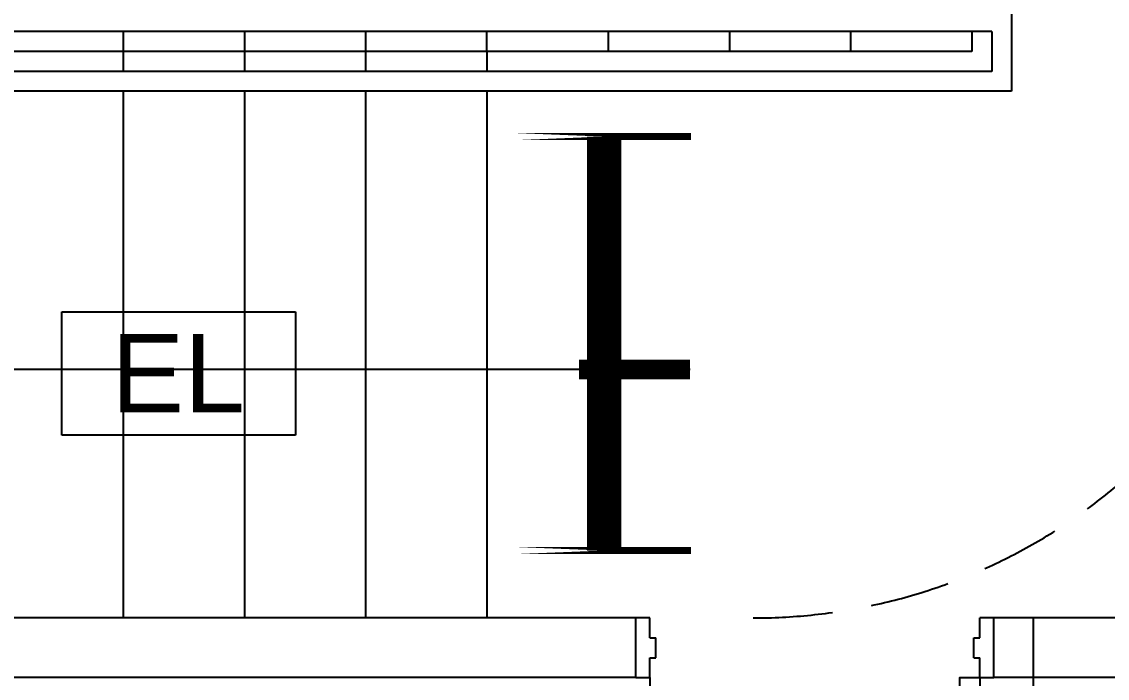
# Model space of a CAD drawing. Header units: inches. Extents: x 16928 to 514628, y -1471 to 241387.
# Drawn here: x 171105 to 173836, y 30439 to 32090 of the extents above; entities that cross this region are included whole.
import ezdxf

# ---------------------------------------------------------------- set-up
doc = ezdxf.new("R2010")
doc.units = ezdxf.units.IN
doc.header["$MEASUREMENT"] = 0
doc.linetypes.add('DASHED', pattern=[0.75, 0.5, -0.25])
doc.linetypes.add('HIDDEN', pattern=[0.375, 0.25, -0.125])
for name, color, linetype in [('DOOR', 2, 'Continuous'), ('FITTING', 8, 'Continuous'), ('LAMPU', 7, 'Continuous'), ('stair', 8, 'Continuous'), ('WALL', 1, 'Continuous')]:
    doc.layers.add(name, color=color, linetype=linetype)
doc.styles.add('SANSSERIF', font='SAS_____.pfb', dxfattribs={"width": 0.7, "height": 700})

# ---------------------------------------------------------------- blocks, each defined once
blk = doc.blocks.new('Dp900')
at = {"layer": 'DOOR', "color": 4}
for p, q in [((35, 150), (0, 150)), ((35, 150), (35, 100)), ((900, 150), (865, 150)), ((865, 150), (865, 100)), ((50, 100), (35, 100)), ((50, 100), (50, 50)), ((850, 100), (850, 50)), ((865, 100), (850, 100)), ((50, 50), (35, 50)), ((35, 50), (35, 0)), ((865, 50), (850, 50)), ((865, 50), (865, 0)), ((0, 0), (35, 0)), ((865, 0), (900, 0))]:
    blk.add_line(p, q, dxfattribs=at)
at = {"layer": 'DOOR', "color": 1}
for p, q in [((0, 150), (0, 0)), ((0, 150), (0, 0)), ((900, 150), (900, 0)), ((900, 150), (900, 0))]:
    blk.add_line(p, q, dxfattribs=at)
at = {"layer": 'DOOR'}
blk.add_lwpolyline([(35, 150), (35, 980), (85, 980), (85, 150)], close=True, dxfattribs=at)
at = {"layer": 'DOOR', "color": 9, "linetype": 'DASHED', "ltscale": 100}
blk.add_arc((35, 150), 830, 360, 86.5464, dxfattribs=at)
blk = doc.blocks.new('emergency light R')
at = {"layer": 'LAMPU', "color": 6, "linetype": 'Continuous'}
for p, q in [((0, 4.9), (0, 247.7)), ((0, 247.7), (459.3, 247.7)), ((459.3, 247.7), (459.3, 4.9)), ((459.3, 4.9), (0, 4.9))]:
    blk.add_line(p, q, dxfattribs=at)
at = {"layer": 'LAMPU', "color": 6, "linetype": 'Continuous', "style": 'SANSSERIF'}
blk.add_text('EL', height=153.77, dxfattribs=at).set_placement((97, 50))

msp = doc.modelspace()

# ---------------------------------------------------------------- linework, layer by layer
at = {"layer": 'FITTING', "color": 3, "const_width": 86.8}
msp.add_lwpolyline([(172569.9, 30760), (172569.9, 31801.4)], dxfattribs=at)
at = {"layer": 'FITTING', "color": 3, "const_width": 17.4}
for points in [[(172351.2, 31801.4), (172788.6, 31801.4)], [(172351.2, 30760), (172788.6, 30760)]]:
    msp.add_lwpolyline(points, close=True, dxfattribs=at)
at = {"layer": 'stair'}
for p, q in [((173595, 32115.4), (173595, 31915.4)), ((173545, 32065.4), (169480, 32065.4)), ((171360, 32065.4), (171360, 32015.4)), ((171665, 32065.4), (171665, 32015.4)), ((171970, 32065.4), (171970, 32015.4)), ((172275, 32015.4), (172275, 32065.4)), ((172580, 32065.4), (172580, 32015.4)), ((172885, 32065.4), (172885, 32015.4)), ((173190, 32065.4), (173190, 32015.4)), ((173495, 32065.4), (173495, 32015.4)), ((173545, 32065.4), (173545, 31965.4)), ((173495, 32015.4), (169530, 32015.4)), ((171360, 32015.4), (171360, 31965.4)), ((171665, 32015.4), (171665, 31965.4)), ((171970, 32015.4), (171970, 31965.4)), ((172275, 32015.4), (172275, 31965.4)), ((173545, 31965.4), (169480, 31965.4)), ((173595, 31915.4), (169430, 31915.4)), ((171360, 31915.4), (171360, 30590.4)), ((171665, 31915.4), (171665, 30590.4)), ((171970, 31915.4), (171970, 30590.4)), ((172275, 31915.4), (172275, 30590.4)), ((172786.1, 31215.4), (170445, 31215.4))]:
    msp.add_line(p, q, dxfattribs=at)
at = {"layer": 'stair', "const_width": 50}
msp.add_lwpolyline([(172785.6, 31215.4), (172506.8, 31215.4)], dxfattribs=at)
at = {"layer": 'stair', "linetype": 'HIDDEN', "ltscale": 800}
msp.add_arc((172945, 32015.4), 1425, 270, 90, dxfattribs=at)
at = {"layer": 'WALL'}
for p, q in [((172650, 30590.4), (167880, 30590.4)), ((172650, 30440.4), (172650, 30590.4)), ((175530, 30590.4), (173550, 30590.4)), ((173550, 30440.4), (173550, 30590.4)), ((173650, 28440.4), (173650, 30590.4)), ((172650, 30440.4), (167880, 30440.4)), ((175530, 30440.4), (173550, 30440.4))]:
    msp.add_line(p, q, dxfattribs=at)

# ---------------------------------------------------------------- block references
at = {"layer": 'DOOR', "rotation": 180}
msp.add_blockref('Dp900', (173550, 30590.4), dxfattribs=at)
at = {"layer": 'LAMPU', "color": 8, "xscale": 1.27951153594687, "yscale": 1.27951153594687, "zscale": 1.27951153594687}
msp.add_blockref('emergency light R', (171206, 31043.9), dxfattribs=at)

doc.saveas('drawing.dxf')
